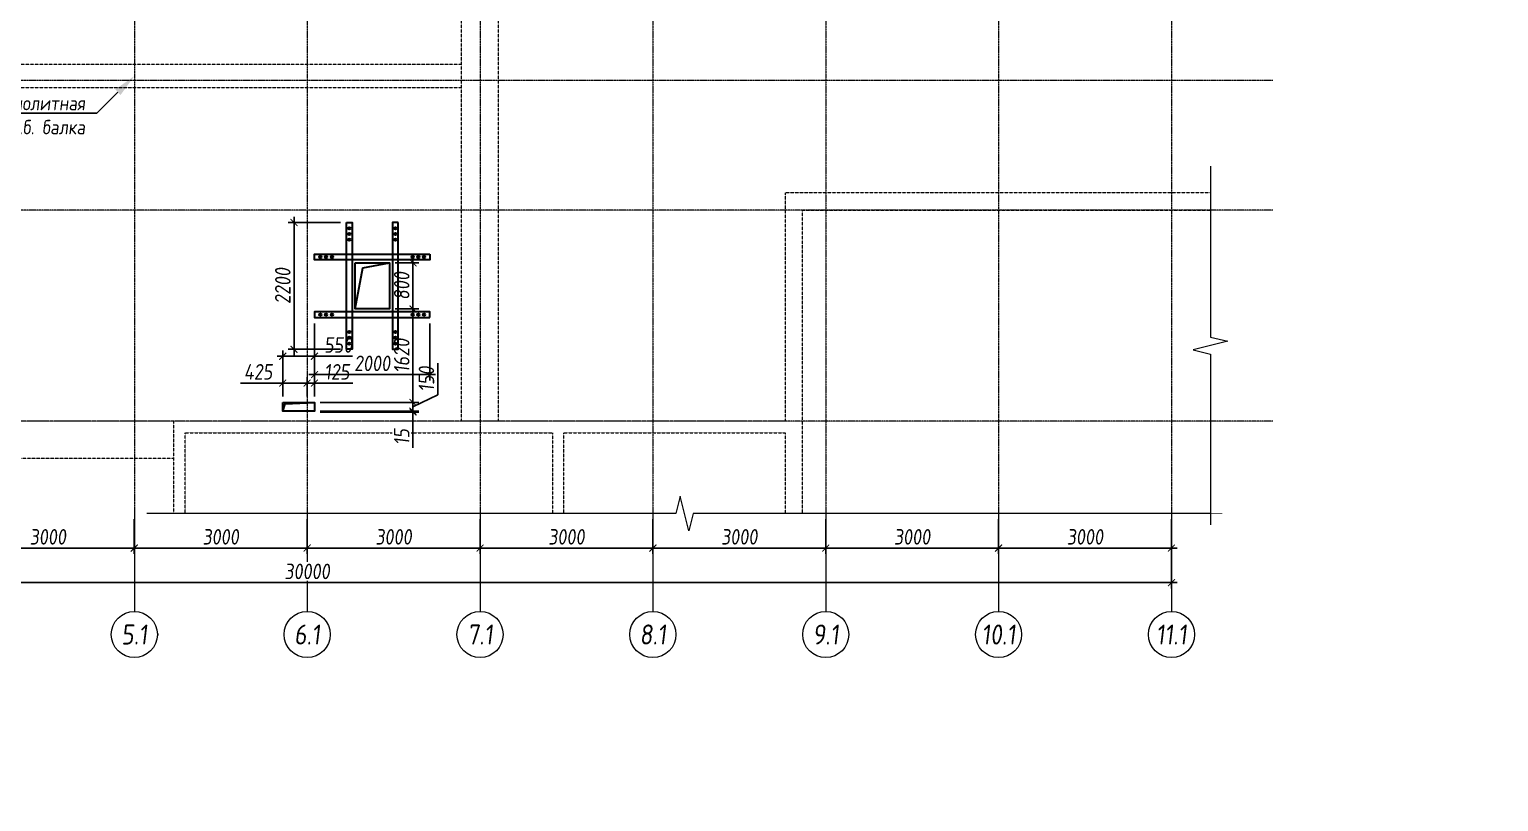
# Model space of a CAD drawing. Header units: millimetres. Extents: x -233751 to 529254, y -907864 to 285890.
# Drawn here: x 471304 to 496804, y -123915 to -110514 of the extents above; entities that cross this region are included whole.
import ezdxf
from ezdxf import colors
from ezdxf.entities.mleader import LeaderData, LeaderLine
from ezdxf.enums import TextEntityAlignment as Align
from ezdxf.math import Vec2, Vec3

# ---------------------------------------------------------------- set-up
doc = ezdxf.new("R2010")
doc.units = ezdxf.units.MM
doc.linetypes.add('ADSK_Штриховая_ш2 п1', pattern=[3, 2, -1])
doc.linetypes.add('осевая', pattern=[2, 1.25, -0.25, 0.25, -0.25])
doc.layers.get('0').update_dxf_attribs({"lineweight": 30})
doc.layers.get('Defpoints').update_dxf_attribs({"lineweight": 0})
for name, color, linetype, lineweight in [('КР_БалкиЖБ', 7, 'ADSK_Штриховая_ш2 п1', 5), ('КР_Металл', 3, 'Continuous', 30), ('КР_Новые отверстия', 5, 'Continuous', 30), ('КР_Оси', 7, 'Continuous', 5), ('КР_Размеры отверстия', 7, 'Continuous', 5), ('КР_Размеры усиление', 1, 'Continuous', 5), ('КР_Тонкая', 250, 'Continuous', 0)]:
    doc.layers.add(name, color=color, linetype=linetype, lineweight=lineweight)
doc.styles.add('ISOCPEUR', font='isocpeur.ttf', dxfattribs={"width": 0.85, "oblique": 7})
doc.dimstyles.new('R_100', dxfattribs={"dimtxt": 270, "dimasz": 120, "dimexe": 100, "dimexo": 100, "dimgap": 60, "dimtad": 1, "dimdec": 0, "dimrnd": 5, "dimzin": 0, "dimdsep": 46, "dimtxsty": 'ISOCPEUR', "dimblk": 'ARCHTICK', "dimcen": 0, "dimdle": 100, "dimclrd": 256, "dimclre": 256, "dimclrt": 256, "dimadec": 0, "dimazin": 0, "dimtfac": 2, "dimtdec": 0, "dimtmove": 0, "dimatfit": 3, "dimfxl": 1, "dimtvp": 3, "dimtfill": 1, "dimtolj": 1, "dimtzin": 0, "dimarcsym": 0})

# ---------------------------------------------------------------- blocks, each defined once
blk = doc.blocks.new('*U1943')
at = {"color": 0, "linetype": 'ByBlock', "lineweight": -2, "ltscale": 10}
blk.add_line((0, 0), (-35117, 0), dxfattribs=at)
blk = doc.blocks.new('*U1944')
at = {"color": 0, "linetype": 'ByBlock', "lineweight": -2, "ltscale": 10}
blk.add_line((0, 0), (-35117, 0), dxfattribs=at)
blk = doc.blocks.new('*U1945')
at = {"color": 0, "linetype": 'ByBlock', "lineweight": -2, "ltscale": 10}
blk.add_line((0, 0), (-35117, 0), dxfattribs=at)
blk = doc.blocks.new('*U1988')
at = {"color": 0, "linetype": 'ByBlock', "lineweight": -2, "ltscale": 10}
blk.add_line((0, 0), (0, -53278), dxfattribs=at)
at = {"color": 0, "linetype": 'Continuous', "lineweight": -2}
for p, q in [((0, -53278), (0, -54478)), ((0, -54478), (0, -54978))]:
    blk.add_line(p, q, dxfattribs=at)
blk.add_circle((0, -55378), 400, dxfattribs=at)
at = {"color": 0, "linetype": 'Continuous', "lineweight": -2, "style": 'ISOCPEUR', "oblique": 7, "width": 0.856383}
blk.add_text('5.1', height=347.4, dxfattribs=at).set_placement((0, -55378), align=Align.MIDDLE_CENTER)
blk = doc.blocks.new('*U1989')
at = {"color": 0, "linetype": 'ByBlock', "lineweight": -2, "ltscale": 10}
blk.add_line((0, 0), (0, -53278), dxfattribs=at)
at = {"color": 0, "linetype": 'Continuous', "lineweight": -2}
for p, q in [((0, -53278), (0, -54478)), ((0, -54478), (0, -54978))]:
    blk.add_line(p, q, dxfattribs=at)
blk.add_circle((0, -55378), 400, dxfattribs=at)
at = {"color": 0, "linetype": 'Continuous', "lineweight": -2, "style": 'ISOCPEUR', "oblique": 7, "width": 0.856383}
blk.add_text('6.1', height=347.4, dxfattribs=at).set_placement((0, -55378), align=Align.MIDDLE_CENTER)
blk = doc.blocks.new('*U1990')
at = {"color": 0, "linetype": 'ByBlock', "lineweight": -2, "ltscale": 10}
blk.add_line((0, 0), (0, -53278), dxfattribs=at)
at = {"color": 0, "linetype": 'Continuous', "lineweight": -2}
for p, q in [((0, -53278), (0, -54478)), ((0, -54478), (0, -54978))]:
    blk.add_line(p, q, dxfattribs=at)
blk.add_circle((0, -55378), 400, dxfattribs=at)
at = {"color": 0, "linetype": 'Continuous', "lineweight": -2, "style": 'ISOCPEUR', "oblique": 7, "width": 0.856383}
blk.add_text('7.1', height=347.4, dxfattribs=at).set_placement((0, -55378), align=Align.MIDDLE_CENTER)
blk = doc.blocks.new('*U1991')
at = {"color": 0, "linetype": 'ByBlock', "lineweight": -2, "ltscale": 10}
blk.add_line((0, 0), (0, -53278), dxfattribs=at)
at = {"color": 0, "linetype": 'Continuous', "lineweight": -2}
for p, q in [((0, -53278), (0, -54478)), ((0, -54478), (0, -54978))]:
    blk.add_line(p, q, dxfattribs=at)
blk.add_circle((0, -55378), 400, dxfattribs=at)
at = {"color": 0, "linetype": 'Continuous', "lineweight": -2, "style": 'ISOCPEUR', "oblique": 7, "width": 0.856383}
blk.add_text('8.1', height=347.4, dxfattribs=at).set_placement((0, -55378), align=Align.MIDDLE_CENTER)
blk = doc.blocks.new('*U1992')
at = {"color": 0, "linetype": 'ByBlock', "lineweight": -2, "ltscale": 10}
blk.add_line((0, 0), (0, -53278), dxfattribs=at)
at = {"color": 0, "linetype": 'Continuous', "lineweight": -2}
for p, q in [((0, -53278), (0, -54478)), ((0, -54478), (0, -54978))]:
    blk.add_line(p, q, dxfattribs=at)
blk.add_circle((0, -55378), 400, dxfattribs=at)
at = {"color": 0, "linetype": 'Continuous', "lineweight": -2, "style": 'ISOCPEUR', "oblique": 7, "width": 0.856383}
blk.add_text('9.1', height=347.4, dxfattribs=at).set_placement((0, -55378), align=Align.MIDDLE_CENTER)
blk = doc.blocks.new('*U1993')
at = {"color": 0, "linetype": 'ByBlock', "lineweight": -2, "ltscale": 10}
blk.add_line((0, 0), (0, -53278), dxfattribs=at)
at = {"color": 0, "linetype": 'Continuous', "lineweight": -2}
for p, q in [((0, -53278), (0, -54478)), ((0, -54478), (0, -54978))]:
    blk.add_line(p, q, dxfattribs=at)
blk.add_circle((0, -55378), 400, dxfattribs=at)
at = {"color": 0, "linetype": 'Continuous', "lineweight": -2, "style": 'ISOCPEUR', "oblique": 7, "width": 0.856383}
blk.add_text('10.1', height=347.4, dxfattribs=at).set_placement((0, -55378), align=Align.MIDDLE_CENTER)
blk = doc.blocks.new('*U1994')
at = {"color": 0, "linetype": 'ByBlock', "lineweight": -2, "ltscale": 10}
blk.add_line((0, 0), (0, -53278), dxfattribs=at)
at = {"color": 0, "linetype": 'Continuous', "lineweight": -2}
for p, q in [((0, -53278), (0, -54478)), ((0, -54478), (0, -54978))]:
    blk.add_line(p, q, dxfattribs=at)
blk.add_circle((0, -55378), 400, dxfattribs=at)
at = {"color": 0, "linetype": 'Continuous', "lineweight": -2, "style": 'ISOCPEUR', "oblique": 7, "width": 0.856383}
blk.add_text('11.1', height=347.4, dxfattribs=at).set_placement((0, -55378), align=Align.MIDDLE_CENTER)
blk = doc.blocks.new('*U2003')
at = {"color": 0, "linetype": 'Continuous', "lineweight": -2}
blk.add_wipeout([(0, 0), (-449, 0), (-898, 0), (-1347, 0), (-1796, 0), (-2245, 0), (-2694, 0), (-3143, 0), (-3592, 0), (-4041, 0), (-4490, 0), (-4939, 0), (-5388, 0), (-5837, 0), (-6286, 0), (-6735, 0), (-7184, 0), (-7633, 0), (-8082, 0), (-8531, 0), (-8980, 0), (-8983, -15), (-8987, -30), (-8991, -45), (-8995, -60), (-8998, -75), (-9002, -90), (-9006, -105), (-9010, -120), (-9013, -135), (-9017, -150), (-9021, -165), (-9025, -180), (-9028, -195), (-9032, -210), (-9036, -225), (-9040, -240), (-9043, -255), (-9047, -270), (-9051, -285), (-9055, -300), (-9062, -270), (-9070, -240), (-9077, -210), (-9085, -180), (-9092, -150), (-9100, -120), (-9107, -90), (-9115, -60), (-9122, -30), (-9130, 0), (-9137, 30), (-9145, 60), (-9152, 90), (-9160, 120), (-9167, 150), (-9175, 180), (-9182, 210), (-9190, 240), (-9197, 270), (-9205, 300), (-9208, 285), (-9212, 270), (-9216, 255), (-9220, 240), (-9223, 225), (-9227, 210), (-9231, 195), (-9235, 180), (-9238, 165), (-9242, 150), (-9246, 135), (-9250, 120), (-9253, 105), (-9257, 90), (-9261, 75), (-9265, 60), (-9268, 45), (-9272, 30), (-9276, 15), (-9280, 0), (-9729, 0), (-10178, 0), (-10627, 0), (-11076, 0), (-11525, 0), (-11974, 0), (-12423, 0), (-12872, 0), (-13320, 0), (-13769, 0), (-14218, 0), (-14667, 0), (-15116, 0), (-15565, 0), (-16014, 0), (-16463, 0), (-16912, 0), (-17361, 0), (-17810, 0), (-18259, 0), (-18259, -5000), (0, -5000)], dxfattribs=at)
blk.add_lwpolyline([(200, 0), (0, 0), (-8980, 0), (-9055, -300), (-9205, 300), (-9280, 0), (-18259, 0), (-18459, 0)], dxfattribs=at)
blk = doc.blocks.new('*U2004')
at = {"color": 0, "linetype": 'Continuous', "lineweight": -2}
blk.add_wipeout([(0, 0), (0, -138), (0, -276), (0, -414), (0, -553), (0, -691), (0, -829), (0, -967), (0, -1105), (0, -1243), (0, -1381), (0, -1519), (0, -1658), (0, -1796), (0, -1934), (0, -2072), (0, -2210), (0, -2348), (0, -2486), (0, -2625), (0, -2763), (15, -2766), (30, -2770), (45, -2774), (60, -2778), (75, -2781), (90, -2785), (105, -2789), (120, -2793), (135, -2796), (150, -2800), (165, -2804), (180, -2808), (195, -2811), (210, -2815), (225, -2819), (240, -2823), (255, -2826), (270, -2830), (285, -2834), (300, -2838), (270, -2845), (240, -2853), (210, -2860), (180, -2868), (150, -2875), (120, -2883), (90, -2890), (60, -2898), (30, -2905), (0, -2913), (-30, -2920), (-60, -2928), (-90, -2935), (-120, -2943), (-150, -2950), (-180, -2958), (-210, -2965), (-240, -2973), (-270, -2980), (-300, -2988), (-285, -2991), (-270, -2995), (-255, -2999), (-240, -3003), (-225, -3006), (-210, -3010), (-195, -3014), (-180, -3018), (-165, -3021), (-150, -3025), (-135, -3029), (-120, -3033), (-105, -3036), (-90, -3040), (-75, -3044), (-60, -3048), (-45, -3051), (-30, -3055), (-15, -3059), (0, -3063), (0, -3201), (0, -3339), (0, -3477), (0, -3615), (0, -3753), (0, -3891), (0, -4030), (0, -4168), (0, -4306), (0, -4444), (0, -4582), (0, -4720), (0, -4858), (0, -4996), (0, -5135), (0, -5273), (0, -5411), (0, -5549), (0, -5687), (0, -5825), (5000, -5825), (5000, 0)], dxfattribs=at)
blk.add_lwpolyline([(0, 200), (0, 0), (0, -2763), (300, -2838), (-300, -2988), (0, -3063), (0, -5825), (0, -6025)], dxfattribs=at)
blk = doc.blocks.new('_ArchTick')
at = {"color": 0, "linetype": 'ByBlock', "const_width": 0.15}
blk.add_lwpolyline([(-0.5, -0.5), (0.5, 0.5)], dxfattribs=at)
blk = doc.blocks.new('*D443')
at = {"layer": 'Defpoints', "color": 0, "transparency": 16777216}
for p in [(475702, -116652), (475702, -116987), (476125, -116987)]:
    blk.add_point(p, dxfattribs=at)
at = {"layer": 'КР_Размеры отверстия', "lineweight": -2, "transparency": 16777216}
for p, q in [((475702, -116652), (474969, -116652)), ((475702, -116887), (475702, -116552)), ((476225, -116652), (475702, -116652)), ((476125, -116887), (476125, -116552))]:
    blk.add_line(p, q, dxfattribs=at)
at = {"layer": 'КР_Размеры отверстия', "lineweight": -2, "transparency": 16777216, "xscale": 120, "yscale": 120, "zscale": 120, "rotation": 180}
blk.add_blockref('_ArchTick', (475702, -116652), dxfattribs=at)
at = {"layer": 'КР_Размеры отверстия', "lineweight": -2, "transparency": 16777216, "xscale": 120, "yscale": 120, "zscale": 120}
blk.add_blockref('_ArchTick', (476125, -116652), dxfattribs=at)
at = {"layer": 'КР_Размеры отверстия', "lineweight": 5, "transparency": 16777216, "insert": (475276, -116457), "char_height": 270, "attachment_point": 5, "style": 'ISOCPEUR', "bg_fill": 3, "box_fill_scale": 1.1, "bg_fill_color": 256, "bg_fill_true_color": 13158600, "bg_fill_transparency": 0}
blk.add_mtext('\\A1;425', dxfattribs=at)
blk = doc.blocks.new('*D444')
at = {"layer": 'Defpoints', "color": 0, "transparency": 16777216}
for p in [(476251, -116652), (476125, -116987), (476251, -116987)]:
    blk.add_point(p, dxfattribs=at)
at = {"layer": 'КР_Размеры отверстия', "lineweight": -2, "transparency": 16777216}
for p, q in [((476025, -116652), (476251, -116652)), ((476125, -116887), (476125, -116552)), ((476251, -116887), (476251, -116552)), ((476251, -116652), (476915, -116652))]:
    blk.add_line(p, q, dxfattribs=at)
at = {"layer": 'КР_Размеры отверстия', "lineweight": -2, "transparency": 16777216, "xscale": 120, "yscale": 120, "zscale": 120, "rotation": 180}
blk.add_blockref('_ArchTick', (476125, -116652), dxfattribs=at)
at = {"layer": 'КР_Размеры отверстия', "lineweight": -2, "transparency": 16777216, "xscale": 120, "yscale": 120, "zscale": 120}
blk.add_blockref('_ArchTick', (476251, -116652), dxfattribs=at)
at = {"layer": 'КР_Размеры отверстия', "lineweight": 5, "transparency": 16777216, "insert": (476643, -116457), "char_height": 270, "attachment_point": 5, "style": 'ISOCPEUR', "bg_fill": 3, "box_fill_scale": 1.1, "bg_fill_color": 256, "bg_fill_true_color": 13158600, "bg_fill_transparency": 0}
blk.add_mtext('\\A1;125', dxfattribs=at)
blk = doc.blocks.new('*D445')
at = {"layer": 'Defpoints', "color": 0, "transparency": 16777216}
for p in [(476251, -116186), (475702, -116987), (476251, -116987)]:
    blk.add_point(p, dxfattribs=at)
at = {"layer": 'КР_Размеры отверстия', "lineweight": -2, "transparency": 16777216}
for p, q in [((475602, -116186), (476251, -116186)), ((475702, -116887), (475702, -116086)), ((476251, -116887), (476251, -116086)), ((476251, -116186), (476961, -116186))]:
    blk.add_line(p, q, dxfattribs=at)
at = {"layer": 'КР_Размеры отверстия', "lineweight": -2, "transparency": 16777216, "xscale": 120, "yscale": 120, "zscale": 120, "rotation": 180}
blk.add_blockref('_ArchTick', (475702, -116186), dxfattribs=at)
at = {"layer": 'КР_Размеры отверстия', "lineweight": -2, "transparency": 16777216, "xscale": 120, "yscale": 120, "zscale": 120}
blk.add_blockref('_ArchTick', (476251, -116186), dxfattribs=at)
at = {"layer": 'КР_Размеры отверстия', "lineweight": 5, "transparency": 16777216, "insert": (476666, -115991), "char_height": 270, "attachment_point": 5, "style": 'ISOCPEUR', "bg_fill": 3, "box_fill_scale": 1.1, "bg_fill_color": 256, "bg_fill_true_color": 13158600, "bg_fill_transparency": 0}
blk.add_mtext('\\A1;550', dxfattribs=at)
blk = doc.blocks.new('*D446')
at = {"layer": 'Defpoints', "color": 0, "transparency": 16777216}
for p in [(476251, -116987), (476251, -117138), (477961, -117138)]:
    blk.add_point(p, dxfattribs=at)
at = {"layer": 'КР_Размеры отверстия', "lineweight": -2, "transparency": 16777216}
for p, q in [((478390, -116853), (478390, -116309)), ((476351, -116987), (478061, -116987)), ((477961, -117063), (478390, -116853)), ((477961, -116887), (477961, -117238)), ((476351, -117138), (478061, -117138))]:
    blk.add_line(p, q, dxfattribs=at)
at = {"layer": 'КР_Размеры отверстия', "lineweight": -2, "transparency": 16777216, "xscale": 120, "yscale": 120, "zscale": 120, "rotation": 270}
blk.add_blockref('_ArchTick', (477961, -117138), dxfattribs=at)
at = {"layer": 'КР_Размеры отверстия', "lineweight": 5, "transparency": 16777216, "insert": (478195, -116581), "char_height": 270, "attachment_point": 5, "rotation": 90, "style": 'ISOCPEUR', "bg_fill": 3, "box_fill_scale": 1.1, "bg_fill_color": 256, "bg_fill_true_color": 13158600, "bg_fill_transparency": 0}
blk.add_mtext('\\A1;150', dxfattribs=at)
at = {"layer": 'КР_Размеры отверстия', "lineweight": -2, "transparency": 16777216, "xscale": 120, "yscale": 120, "zscale": 120, "rotation": 90}
blk.add_blockref('_ArchTick', (477961, -116987), dxfattribs=at)
blk = doc.blocks.new('*D447')
at = {"layer": 'Defpoints', "color": 0, "transparency": 16777216}
for p in [(476251, -117138), (476251, -117154), (477961, -117154)]:
    blk.add_point(p, dxfattribs=at)
at = {"layer": 'КР_Размеры отверстия', "lineweight": -2, "transparency": 16777216}
for p, q in [((477961, -117138), (477961, -117018)), ((476351, -117138), (478061, -117138)), ((476351, -117154), (478061, -117154)), ((477961, -117138), (477961, -117154)), ((477961, -117154), (477961, -117777))]:
    blk.add_line(p, q, dxfattribs=at)
at = {"layer": 'КР_Размеры отверстия', "lineweight": -2, "transparency": 16777216, "xscale": 120, "yscale": 120, "zscale": 120}
for p, rotation in [((477961, -117138), 270), ((477961, -117154), 90)]:
    blk.add_blockref('_ArchTick', p, dxfattribs=dict(at, rotation=rotation))
at = {"layer": 'КР_Размеры отверстия', "lineweight": 5, "transparency": 16777216, "insert": (477766, -117586), "char_height": 270, "attachment_point": 5, "rotation": 90, "style": 'ISOCPEUR', "bg_fill": 3, "box_fill_scale": 1.1, "bg_fill_color": 256, "bg_fill_true_color": 13158600, "bg_fill_transparency": 0}
blk.add_mtext('\\A1;15', dxfattribs=at)
blk = doc.blocks.new('*D448')
at = {"layer": 'Defpoints', "color": 0, "transparency": 16777216}
for p in [(477555, -115366), (477961, -115366), (476251, -116987)]:
    blk.add_point(p, dxfattribs=at)
at = {"layer": 'КР_Размеры отверстия', "lineweight": -2, "transparency": 16777216}
for p, q in [((477655, -115366), (478061, -115366)), ((477961, -117087), (477961, -115266)), ((476351, -116987), (478061, -116987))]:
    blk.add_line(p, q, dxfattribs=at)
at = {"layer": 'КР_Размеры отверстия', "lineweight": -2, "transparency": 16777216, "xscale": 120, "yscale": 120, "zscale": 120}
for p, rotation in [((477961, -115366), 90), ((477961, -116987), 270)]:
    blk.add_blockref('_ArchTick', p, dxfattribs=dict(at, rotation=rotation))
at = {"layer": 'КР_Размеры отверстия', "lineweight": 5, "transparency": 16777216, "insert": (477766, -116177), "char_height": 270, "attachment_point": 5, "rotation": 90, "style": 'ISOCPEUR', "bg_fill": 3, "box_fill_scale": 1.1, "bg_fill_color": 256, "bg_fill_true_color": 13158600, "bg_fill_transparency": 0}
blk.add_mtext('\\A1;1620', dxfattribs=at)
blk = doc.blocks.new('*D449')
at = {"layer": 'Defpoints', "color": 0, "transparency": 16777216}
for p in [(477555, -114566), (477555, -115366), (477961, -115366)]:
    blk.add_point(p, dxfattribs=at)
at = {"layer": 'КР_Размеры отверстия', "lineweight": -2, "transparency": 16777216}
for p, q in [((477961, -114466), (477961, -115466)), ((477655, -114566), (478061, -114566)), ((477655, -115366), (478061, -115366))]:
    blk.add_line(p, q, dxfattribs=at)
at = {"layer": 'КР_Размеры отверстия', "lineweight": -2, "transparency": 16777216, "xscale": 120, "yscale": 120, "zscale": 120}
for p, rotation in [((477961, -114566), 90), ((477961, -115366), 270)]:
    blk.add_blockref('_ArchTick', p, dxfattribs=dict(at, rotation=rotation))
at = {"layer": 'КР_Размеры отверстия', "lineweight": 5, "transparency": 16777216, "insert": (477766, -114966), "char_height": 270, "attachment_point": 5, "rotation": 90, "style": 'ISOCPEUR', "bg_fill": 3, "box_fill_scale": 1.1, "bg_fill_color": 256, "bg_fill_true_color": 13158600, "bg_fill_transparency": 0}
blk.add_mtext('\\A1;800', dxfattribs=at)
blk = doc.blocks.new('*D479')
at = {"layer": 'Defpoints', "color": 0, "transparency": 16777216}
for p in [(470125, -118915), (473125, -118915), (473125, -119515)]:
    blk.add_point(p, dxfattribs=at)
at = {"layer": 'КР_Оси', "lineweight": -2, "transparency": 16777216}
for p, q in [((470125, -119015), (470125, -119615)), ((473125, -119015), (473125, -119615)), ((470025, -119515), (473225, -119515))]:
    blk.add_line(p, q, dxfattribs=at)
at = {"layer": 'КР_Оси', "lineweight": -2, "transparency": 16777216, "xscale": 120, "yscale": 120, "zscale": 120, "rotation": 180}
blk.add_blockref('_ArchTick', (470125, -119515), dxfattribs=at)
at = {"layer": 'КР_Оси', "lineweight": -2, "transparency": 16777216, "xscale": 120, "yscale": 120, "zscale": 120}
blk.add_blockref('_ArchTick', (473125, -119515), dxfattribs=at)
at = {"layer": 'КР_Оси', "transparency": 16777216, "insert": (471625, -119320), "char_height": 270, "attachment_point": 5, "style": 'ISOCPEUR', "bg_fill": 3, "box_fill_scale": 1.1, "bg_fill_color": 256, "bg_fill_true_color": 13158600, "bg_fill_transparency": 0}
blk.add_mtext('\\A1;3000', dxfattribs=at)
blk = doc.blocks.new('*D480')
at = {"layer": 'Defpoints', "color": 0, "transparency": 16777216}
for p in [(473125, -118915), (476125, -118915), (476125, -119515)]:
    blk.add_point(p, dxfattribs=at)
at = {"layer": 'КР_Оси', "lineweight": -2, "transparency": 16777216}
for p, q in [((473125, -119015), (473125, -119615)), ((476125, -119015), (476125, -119615)), ((473025, -119515), (476225, -119515))]:
    blk.add_line(p, q, dxfattribs=at)
at = {"layer": 'КР_Оси', "lineweight": -2, "transparency": 16777216, "xscale": 120, "yscale": 120, "zscale": 120, "rotation": 180}
blk.add_blockref('_ArchTick', (473125, -119515), dxfattribs=at)
at = {"layer": 'КР_Оси', "lineweight": -2, "transparency": 16777216, "xscale": 120, "yscale": 120, "zscale": 120}
blk.add_blockref('_ArchTick', (476125, -119515), dxfattribs=at)
at = {"layer": 'КР_Оси', "transparency": 16777216, "insert": (474625, -119320), "char_height": 270, "attachment_point": 5, "style": 'ISOCPEUR', "bg_fill": 3, "box_fill_scale": 1.1, "bg_fill_color": 256, "bg_fill_true_color": 13158600, "bg_fill_transparency": 0}
blk.add_mtext('\\A1;3000', dxfattribs=at)
blk = doc.blocks.new('*D481')
at = {"layer": 'Defpoints', "color": 0, "transparency": 16777216}
for p in [(476125, -118915), (479125, -118915), (479125, -119515)]:
    blk.add_point(p, dxfattribs=at)
at = {"layer": 'КР_Оси', "lineweight": -2, "transparency": 16777216}
for p, q in [((476125, -119015), (476125, -119615)), ((479125, -119015), (479125, -119615)), ((476025, -119515), (479225, -119515))]:
    blk.add_line(p, q, dxfattribs=at)
at = {"layer": 'КР_Оси', "lineweight": -2, "transparency": 16777216, "xscale": 120, "yscale": 120, "zscale": 120, "rotation": 180}
blk.add_blockref('_ArchTick', (476125, -119515), dxfattribs=at)
at = {"layer": 'КР_Оси', "lineweight": -2, "transparency": 16777216, "xscale": 120, "yscale": 120, "zscale": 120}
blk.add_blockref('_ArchTick', (479125, -119515), dxfattribs=at)
at = {"layer": 'КР_Оси', "transparency": 16777216, "insert": (477625, -119320), "char_height": 270, "attachment_point": 5, "style": 'ISOCPEUR', "bg_fill": 3, "box_fill_scale": 1.1, "bg_fill_color": 256, "bg_fill_true_color": 13158600, "bg_fill_transparency": 0}
blk.add_mtext('\\A1;3000', dxfattribs=at)
blk = doc.blocks.new('*D482')
at = {"layer": 'Defpoints', "color": 0, "transparency": 16777216}
for p in [(479125, -118915), (482125, -118915), (482125, -119515)]:
    blk.add_point(p, dxfattribs=at)
at = {"layer": 'КР_Оси', "lineweight": -2, "transparency": 16777216}
for p, q in [((479125, -119015), (479125, -119615)), ((482125, -119015), (482125, -119615)), ((479025, -119515), (482225, -119515))]:
    blk.add_line(p, q, dxfattribs=at)
at = {"layer": 'КР_Оси', "lineweight": -2, "transparency": 16777216, "xscale": 120, "yscale": 120, "zscale": 120, "rotation": 180}
blk.add_blockref('_ArchTick', (479125, -119515), dxfattribs=at)
at = {"layer": 'КР_Оси', "lineweight": -2, "transparency": 16777216, "xscale": 120, "yscale": 120, "zscale": 120}
blk.add_blockref('_ArchTick', (482125, -119515), dxfattribs=at)
at = {"layer": 'КР_Оси', "transparency": 16777216, "insert": (480625, -119320), "char_height": 270, "attachment_point": 5, "style": 'ISOCPEUR', "bg_fill": 3, "box_fill_scale": 1.1, "bg_fill_color": 256, "bg_fill_true_color": 13158600, "bg_fill_transparency": 0}
blk.add_mtext('\\A1;3000', dxfattribs=at)
blk = doc.blocks.new('*D483')
at = {"layer": 'Defpoints', "color": 0, "transparency": 16777216}
for p in [(482125, -118915), (485125, -118915), (485125, -119515)]:
    blk.add_point(p, dxfattribs=at)
at = {"layer": 'КР_Оси', "lineweight": -2, "transparency": 16777216}
for p, q in [((482125, -119015), (482125, -119615)), ((485125, -119015), (485125, -119615)), ((482025, -119515), (485225, -119515))]:
    blk.add_line(p, q, dxfattribs=at)
at = {"layer": 'КР_Оси', "lineweight": -2, "transparency": 16777216, "xscale": 120, "yscale": 120, "zscale": 120, "rotation": 180}
blk.add_blockref('_ArchTick', (482125, -119515), dxfattribs=at)
at = {"layer": 'КР_Оси', "lineweight": -2, "transparency": 16777216, "xscale": 120, "yscale": 120, "zscale": 120}
blk.add_blockref('_ArchTick', (485125, -119515), dxfattribs=at)
at = {"layer": 'КР_Оси', "transparency": 16777216, "insert": (483625, -119320), "char_height": 270, "attachment_point": 5, "style": 'ISOCPEUR', "bg_fill": 3, "box_fill_scale": 1.1, "bg_fill_color": 256, "bg_fill_true_color": 13158600, "bg_fill_transparency": 0}
blk.add_mtext('\\A1;3000', dxfattribs=at)
blk = doc.blocks.new('*D484')
at = {"layer": 'Defpoints', "color": 0, "transparency": 16777216}
for p in [(485125, -118915), (488125, -118915), (488125, -119515)]:
    blk.add_point(p, dxfattribs=at)
at = {"layer": 'КР_Оси', "lineweight": -2, "transparency": 16777216}
for p, q in [((485125, -119015), (485125, -119615)), ((488125, -119015), (488125, -119615)), ((485025, -119515), (488225, -119515))]:
    blk.add_line(p, q, dxfattribs=at)
at = {"layer": 'КР_Оси', "lineweight": -2, "transparency": 16777216, "xscale": 120, "yscale": 120, "zscale": 120, "rotation": 180}
blk.add_blockref('_ArchTick', (485125, -119515), dxfattribs=at)
at = {"layer": 'КР_Оси', "lineweight": -2, "transparency": 16777216, "xscale": 120, "yscale": 120, "zscale": 120}
blk.add_blockref('_ArchTick', (488125, -119515), dxfattribs=at)
at = {"layer": 'КР_Оси', "transparency": 16777216, "insert": (486625, -119320), "char_height": 270, "attachment_point": 5, "style": 'ISOCPEUR', "bg_fill": 3, "box_fill_scale": 1.1, "bg_fill_color": 256, "bg_fill_true_color": 13158600, "bg_fill_transparency": 0}
blk.add_mtext('\\A1;3000', dxfattribs=at)
blk = doc.blocks.new('*D485')
at = {"layer": 'Defpoints', "color": 0, "transparency": 16777216}
for p in [(488125, -118915), (491125, -118915), (491125, -119515)]:
    blk.add_point(p, dxfattribs=at)
at = {"layer": 'КР_Оси', "lineweight": -2, "transparency": 16777216}
for p, q in [((488125, -119015), (488125, -119615)), ((491125, -119015), (491125, -119615)), ((488025, -119515), (491225, -119515))]:
    blk.add_line(p, q, dxfattribs=at)
at = {"layer": 'КР_Оси', "lineweight": -2, "transparency": 16777216, "xscale": 120, "yscale": 120, "zscale": 120, "rotation": 180}
blk.add_blockref('_ArchTick', (488125, -119515), dxfattribs=at)
at = {"layer": 'КР_Оси', "lineweight": -2, "transparency": 16777216, "xscale": 120, "yscale": 120, "zscale": 120}
blk.add_blockref('_ArchTick', (491125, -119515), dxfattribs=at)
at = {"layer": 'КР_Оси', "transparency": 16777216, "insert": (489625, -119320), "char_height": 270, "attachment_point": 5, "style": 'ISOCPEUR', "bg_fill": 3, "box_fill_scale": 1.1, "bg_fill_color": 256, "bg_fill_true_color": 13158600, "bg_fill_transparency": 0}
blk.add_mtext('\\A1;3000', dxfattribs=at)
blk = doc.blocks.new('*D495')
at = {"layer": 'Defpoints', "color": 0, "transparency": 16777216}
for p in [(461125, -119515), (491125, -119515), (461125, -120115)]:
    blk.add_point(p, dxfattribs=at)
at = {"layer": 'КР_Оси', "lineweight": -2, "transparency": 16777216}
for p, q in [((461125, -119615), (461125, -120215)), ((491125, -119615), (491125, -120215)), ((491225, -120115), (461025, -120115))]:
    blk.add_line(p, q, dxfattribs=at)
at = {"layer": 'КР_Оси', "lineweight": -2, "transparency": 16777216, "xscale": 120, "yscale": 120, "zscale": 120, "rotation": 180}
blk.add_blockref('_ArchTick', (461125, -120115), dxfattribs=at)
at = {"layer": 'КР_Оси', "lineweight": -2, "transparency": 16777216, "xscale": 120, "yscale": 120, "zscale": 120}
blk.add_blockref('_ArchTick', (491125, -120115), dxfattribs=at)
at = {"layer": 'КР_Оси', "transparency": 16777216, "insert": (476125, -119920), "char_height": 270, "attachment_point": 5, "style": 'ISOCPEUR', "bg_fill": 3, "box_fill_scale": 1.1, "bg_fill_color": 256, "bg_fill_true_color": 13158600, "bg_fill_transparency": 0}
blk.add_mtext('\\A1;30000', dxfattribs=at)
blk = doc.blocks.new('*D538')
at = {"layer": 'Defpoints', "color": 0, "transparency": 16777216}
for p in [(475897, -113866), (476805, -113866), (476805, -116066)]:
    blk.add_point(p, dxfattribs=at)
at = {"layer": 'КР_Размеры усиление', "color": 3, "lineweight": -2, "transparency": 16777216}
for p, q in [((476705, -113866), (475797, -113866)), ((475897, -116166), (475897, -113766)), ((476705, -116066), (475797, -116066))]:
    blk.add_line(p, q, dxfattribs=at)
at = {"layer": 'КР_Размеры усиление', "color": 3, "lineweight": -2, "transparency": 16777216, "xscale": 120, "yscale": 120, "zscale": 120}
for p, rotation in [((475897, -113866), 90), ((475897, -116066), 270)]:
    blk.add_blockref('_ArchTick', p, dxfattribs=dict(at, rotation=rotation))
at = {"layer": 'КР_Размеры усиление', "color": 3, "transparency": 16777216, "insert": (475702, -114966), "char_height": 270, "attachment_point": 5, "rotation": 90, "style": 'ISOCPEUR', "bg_fill": 3, "box_fill_scale": 1.1, "bg_fill_color": 256, "bg_fill_true_color": 13158600, "bg_fill_transparency": 0}
blk.add_mtext('\\A1;2200', dxfattribs=at)
blk = doc.blocks.new('*D539')
at = {"layer": 'Defpoints', "color": 0, "transparency": 16777216}
for p in [(476254, -115516), (478255, -115516), (478255, -116505)]:
    blk.add_point(p, dxfattribs=at)
at = {"layer": 'КР_Размеры усиление', "color": 1, "lineweight": -2, "transparency": 16777216}
for p, q in [((476254, -115616), (476254, -116605)), ((478255, -115616), (478255, -116605)), ((476154, -116505), (478355, -116505))]:
    blk.add_line(p, q, dxfattribs=at)
at = {"layer": 'КР_Размеры усиление', "color": 1, "lineweight": -2, "transparency": 16777216, "xscale": 120, "yscale": 120, "zscale": 120, "rotation": 180}
blk.add_blockref('_ArchTick', (476254, -116505), dxfattribs=at)
at = {"layer": 'КР_Размеры усиление', "color": 1, "lineweight": -2, "transparency": 16777216, "xscale": 120, "yscale": 120, "zscale": 120}
blk.add_blockref('_ArchTick', (478255, -116505), dxfattribs=at)
at = {"layer": 'КР_Размеры усиление', "color": 1, "transparency": 16777216, "insert": (477255, -116310), "char_height": 270, "attachment_point": 5, "style": 'ISOCPEUR', "bg_fill": 3, "box_fill_scale": 1.1, "bg_fill_color": 256, "bg_fill_true_color": 13158600, "bg_fill_transparency": 0}
blk.add_mtext('\\A1;2000', dxfattribs=at)

msp = doc.modelspace()

# ---------------------------------------------------------------- linework, layer by layer
at = {"layer": 'КР_БалкиЖБ'}
msp.add_lwpolyline([(467445.3, -111524.3), (478805.3, -111524.3), (478805.3, -111124.3), (467445.3, -111124.3)], close=True, dxfattribs=at)
at = {"layer": 'КР_Металл'}
for centre in [(476855.3, -113965.8), (477655.3, -113965.8), (476855.3, -114065.8), (476855.3, -114165.8), (477655.3, -114065.8), (477655.3, -114165.8)]:
    msp.add_circle(centre, 20, dxfattribs=at)
at = {"layer": 'КР_Металл', "color": 1}
for centre in [(476353.8, -114465.8), (476453.8, -114465.8), (476553.8, -114465.8)]:
    msp.add_circle(centre, 20, dxfattribs=at)
at = {"layer": 'КР_Новые отверстия'}
for points in [[(476955.3, -114565.8), (477555.3, -114565.8), (477555.3, -115365.8), (476955.3, -115365.8)], [(475701.6, -116987.4), (476251.4, -116987.4), (476251.4, -117137.8), (475701.6, -117137.8)]]:
    msp.add_lwpolyline(points, close=True, dxfattribs=at)
for points in [[(476955.3, -115365.8), (477090.1, -114653.7), (477555.3, -114565.8)], [(475701.6, -117137.8), (475742.7, -117009.7), (476251.4, -116987.4)]]:
    msp.add_lwpolyline(points, dxfattribs=at)
at = {"layer": 'КР_Тонкая', "linetype": 'ADSK_Штриховая_ш2 п1'}
for points in [[(478805.3, -117314.3), (478805.3, -108064.3), (484615.5, -108064.3), (484615.5, -102513.3)], [(479445.3, -117314.3), (479445.3, -108704.3), (484835.3, -108704.3)], [(466924.2, -116299.3), (467445.3, -116299.3), (466924.2, -116299.3), (466805.3, -116299.3), (466805.3, -117954.3), (473805.5, -117954.3)]]:
    msp.add_lwpolyline(points, dxfattribs=at)

# ---------------------------------------------------------------- block references
at = {"layer": 'КР_Оси', "linetype": 'осевая'}
msp.add_blockref('*U1945', (492884.3, -111399.3), dxfattribs=at)
at = {"layer": 'КР_Тонкая'}
msp.add_blockref('*U2003', (491803.6, -118914.6), dxfattribs=at)

# ---------------------------------------------------------------- leaders
at = {"layer": 'КР_Тонкая', "lineweight": 5}
ml = msp.add_multileader_mtext('Standard', dxfattribs=at)
ml.set_content('Монолитная\\Pж.б. балка', color=256, style='ISOCPEUR')
ml.set_leader_properties()
ml.build(insert=Vec2(0, 0))
ml.multileader.update_dxf_attribs({"has_dogleg": 0, "text_left_attachment_type": 6, "text_right_attachment_type": 6, "arrow_head_size": 400, "scale": 100})
ctx = ml.context
ctx.base_point, ctx.scale, ctx.char_height, ctx.arrow_head_size, ctx.landing_gap_size, ctx.plane_origin = Vec3(470490.3, -111968.5), 100, 250, 400, 200, Vec3(473125.3, -111324.3)
ctx.left_attachment, ctx.right_attachment, ctx.text_align_type = 6, 6, 2
notes = []
notes.append((ctx, [(1, (1, 1, 0), (473272.2, -111968.5), (-1, 0), 800, [(0, [(473125.3, -111324.3)], 0, [])])]))
ctx.mtext.insert, ctx.mtext.alignment, ctx.mtext.flow_direction = Vec3(472272.2, -111668.5), 3, 5
for ctx, leaders in notes:
    for number, flags, end, landing, length, lines in leaders:
        leader = LeaderData()
        leader.index, (leader.has_last_leader_line, leader.has_dogleg_vector, leader.attachment_direction) = number, flags
        leader.last_leader_point, leader.dogleg_vector, leader.dogleg_length = Vec3(end), Vec3(landing), length
        for number, points, colour, breaks in lines:
            line = LeaderLine()
            line.index, line.vertices, line.color, line.breaks = number, Vec3.list(points), colors.encode_raw_color(colour), breaks
            leader.lines.append(line)
        ctx.leaders.append(leader)

# ---------------------------------------------------------------- next in the draw order: linework, layer by layer
at = {"layer": 'КР_Тонкая', "linetype": 'ADSK_Штриховая_ш2 п1'}
for points in [[(473805.5, -117314.3), (473805.5, -118914.6)], [(474005.5, -118914.6), (474005.5, -117514.3), (480380.5, -117514.3), (480380.5, -118914.6)], [(480580.5, -118914.6), (480580.5, -117514.3), (484420.5, -117514.3), (484420.5, -118914.6)]]:
    msp.add_lwpolyline(points, dxfattribs=at)

# ---------------------------------------------------------------- next in the draw order: block references
at = {"layer": 'КР_Оси', "linetype": 'осевая'}
for name, p in [('*U1988', (473125.4, -65636.9)), ('*U1989', (476125.4, -65636.9)), ('*U1990', (479125.4, -65636.9)), ('*U1991', (482125.4, -65636.9)), ('*U1992', (485125.4, -65636.9)), ('*U1993', (488125.4, -65636.9))]:
    msp.add_blockref(name, p, dxfattribs=at)
at = {"layer": 'КР_Тонкая'}
msp.add_blockref('*U2004', (491803.6, -113089.3), dxfattribs=at)

# ---------------------------------------------------------------- next in the draw order: linework, layer by layer
at = {"layer": 'КР_Тонкая', "linetype": 'ADSK_Штриховая_ш2 п1'}
for points in [[(491803.6, -113349.3), (484420.5, -113349.3), (484420.5, -117314.3), (467445.3, -117314.3), (467445.3, -116299.3)], [(484720.5, -118914.6), (484720.5, -113649.3), (491803.6, -113649.3)]]:
    msp.add_lwpolyline(points, dxfattribs=at)

# ---------------------------------------------------------------- next in the draw order: block references
at = {"layer": 'КР_Оси', "linetype": 'осевая'}
for name, p in [('*U1994', (491125.4, -65636.9)), ('*U1944', (492884.3, -113649.3)), ('*U1943', (492884.3, -117314.3))]:
    msp.add_blockref(name, p, dxfattribs=at)

# ---------------------------------------------------------------- next in the draw order: dimensions: what is measured, and where the dimension line sits
at = {"layer": 'КР_Оси'}
dim = msp.add_linear_dim(base=(473125.4, -119514.6), p1=(470125.4, -118914.6), p2=(473125.4, -118914.6), dimstyle='R_100', override={"dimpost": '\\X', "dimtmove": 1}, dxfattribs=at)
dim.commit()
dim.dimension.update_dxf_attribs({"geometry": '*D479', "text_midpoint": (471625.4, -119319.6)})

# ---------------------------------------------------------------- next in the draw order: dimensions: what is measured, and where the dimension line sits
dim = msp.add_linear_dim(base=(476125.4, -119514.6), p1=(473125.4, -118914.6), p2=(476125.4, -118914.6), dimstyle='R_100', override={"dimpost": '\\X', "dimtmove": 1}, dxfattribs=at)
dim.commit()
dim.dimension.update_dxf_attribs({"geometry": '*D480', "text_midpoint": (474625.4, -119319.6)})
at = {"layer": 'КР_Размеры отверстия', "lineweight": 5}
dim = msp.add_linear_dim(base=(475701.6, -116651.6), p1=(476125.4, -116987.4), p2=(475701.6, -116987.4), dimstyle='R_100', override={"dimpost": '\\X'}, dxfattribs=at)
dim.commit()
dim.dimension.update_dxf_attribs({"geometry": '*D443', "text_midpoint": (475275.5, -116456.6)})

# ---------------------------------------------------------------- next in the draw order: dimensions: what is measured, and where the dimension line sits
at = {"layer": 'КР_Оси'}
dim = msp.add_linear_dim(base=(479125.4, -119514.6), p1=(476125.4, -118914.6), p2=(479125.4, -118914.6), dimstyle='R_100', override={"dimpost": '\\X', "dimtmove": 1}, dxfattribs=at)
dim.commit()
dim.dimension.update_dxf_attribs({"geometry": '*D481', "text_midpoint": (477625.4, -119319.6)})
at = {"layer": 'КР_Размеры отверстия', "lineweight": 5}
dim = msp.add_linear_dim(base=(476251.4, -116651.6), p1=(476125.4, -116987.4), p2=(476251.4, -116987.4), dimstyle='R_100', override={"dimpost": '\\X'}, dxfattribs=at)
dim.commit()
dim.dimension.update_dxf_attribs({"geometry": '*D444', "text_midpoint": (476643, -116456.6)})

# ---------------------------------------------------------------- next in the draw order: dimensions: what is measured, and where the dimension line sits
at = {"layer": 'КР_Оси'}
dim = msp.add_linear_dim(base=(482125.4, -119514.6), p1=(479125.4, -118914.6), p2=(482125.4, -118914.6), dimstyle='R_100', override={"dimpost": '\\X', "dimtmove": 1}, dxfattribs=at)
dim.commit()
dim.dimension.update_dxf_attribs({"geometry": '*D482', "text_midpoint": (480625.4, -119319.6)})
at = {"layer": 'КР_Размеры отверстия', "lineweight": 5}
dim = msp.add_linear_dim(base=(476251.4, -116185.7), p1=(475701.6, -116987.4), p2=(476251.4, -116987.4), dimstyle='R_100', override={"dimpost": '\\X'}, dxfattribs=at)
dim.commit()
dim.dimension.update_dxf_attribs({"geometry": '*D445', "text_midpoint": (476666, -115990.7)})

# ---------------------------------------------------------------- next in the draw order: dimensions: what is measured, and where the dimension line sits
at = {"layer": 'КР_Оси'}
dim = msp.add_linear_dim(base=(485125.4, -119514.6), p1=(482125.4, -118914.6), p2=(485125.4, -118914.6), dimstyle='R_100', override={"dimpost": '\\X', "dimtmove": 1}, dxfattribs=at)
dim.commit()
dim.dimension.update_dxf_attribs({"geometry": '*D483', "text_midpoint": (483625.4, -119319.6)})
at = {"layer": 'КР_Размеры отверстия', "lineweight": 5}
dim = msp.add_linear_dim(base=(477960.5, -117137.8), p1=(476251.4, -116987.4), p2=(476251.4, -117137.8), angle=90, dimstyle='R_100', override={"dimpost": '\\X', "dimtmove": 1}, dxfattribs=at)
dim.commit()
dim.dimension.update_dxf_attribs({"geometry": '*D446', "text_midpoint": (478390.1, -116792.5), "dimtype": 160})

# ---------------------------------------------------------------- next in the draw order: dimensions: what is measured, and where the dimension line sits
at = {"layer": 'КР_Оси'}
dim = msp.add_linear_dim(base=(488125.4, -119514.6), p1=(485125.4, -118914.6), p2=(488125.4, -118914.6), dimstyle='R_100', override={"dimpost": '\\X', "dimtmove": 1}, dxfattribs=at)
dim.commit()
dim.dimension.update_dxf_attribs({"geometry": '*D484', "text_midpoint": (486625.4, -119319.6)})
at = {"layer": 'КР_Размеры отверстия', "lineweight": 5}
dim = msp.add_linear_dim(base=(477960.5258, -117154.3203), p1=(476251.3884, -117137.7937), p2=(476251.3884, -117154.3203), angle=90, dimstyle='R_100', override={"dimpost": '\\X'}, dxfattribs=at)
dim.commit()
dim.dimension.update_dxf_attribs({"geometry": '*D447', "text_midpoint": (477765.5258, -117585.6462)})

# ---------------------------------------------------------------- next in the draw order: dimensions: what is measured, and where the dimension line sits
at = {"layer": 'КР_Оси'}
dim = msp.add_linear_dim(base=(491125.4, -119514.6), p1=(488125.4, -118914.6), p2=(491125.4, -118914.6), dimstyle='R_100', override={"dimpost": '\\X', "dimtmove": 1}, dxfattribs=at)
dim.commit()
dim.dimension.update_dxf_attribs({"geometry": '*D485', "text_midpoint": (489625.4, -119319.6)})
at = {"layer": 'КР_Размеры отверстия', "lineweight": 5}
dim = msp.add_linear_dim(base=(477960.5, -115365.8), p1=(476251.4, -116987.4), p2=(477555.3, -115365.8), angle=90, dimstyle='R_100', override={"dimpost": '\\X'}, dxfattribs=at)
dim.commit()
dim.dimension.update_dxf_attribs({"geometry": '*D448', "text_midpoint": (477765.5, -116176.6)})

# ---------------------------------------------------------------- next in the draw order: linework, layer by layer
at = {"layer": 'КР_Металл'}
msp.add_lwpolyline([(476805.3, -113865.8), (476905.3, -113865.8), (476905.3, -116065.8), (476805.3, -116065.8)], close=True, dxfattribs=at)
at = {"layer": 'КР_Металл', "color": 1}
for centre in [(476353.8, -115465.8), (476453.8, -115465.8), (476553.8, -115465.8)]:
    msp.add_circle(centre, 20, dxfattribs=at)
at = {"layer": 'КР_Металл'}
for centre in [(476855.3, -115765.8), (477655.3, -115765.8), (476855.3, -115865.8), (476855.3, -115965.8), (477655.3, -115865.8), (477655.3, -115965.8)]:
    msp.add_circle(centre, 20, dxfattribs=at)

# ---------------------------------------------------------------- next in the draw order: dimensions: what is measured, and where the dimension line sits
at = {"layer": 'КР_Оси'}
dim = msp.add_linear_dim(base=(461125.4, -120114.6), p1=(491125.4, -119514.6), p2=(461125.4, -119514.6), dimstyle='R_100', override={"dimpost": '\\X'}, dxfattribs=at)
dim.commit()
dim.dimension.update_dxf_attribs({"geometry": '*D495', "text_midpoint": (476125.4, -119919.6)})
at = {"layer": 'КР_Размеры отверстия', "lineweight": 5}
dim = msp.add_linear_dim(base=(477960.5, -115365.8), p1=(477555.3, -114565.8), p2=(477555.3, -115365.8), angle=90, dimstyle='R_100', override={"dimpost": '\\X'}, dxfattribs=at)
dim.commit()
dim.dimension.update_dxf_attribs({"geometry": '*D449', "text_midpoint": (477765.5, -114965.8)})

# ---------------------------------------------------------------- next in the draw order: linework, layer by layer
at = {"layer": 'КР_Металл'}
msp.add_lwpolyline([(477705.3, -113865.8), (477605.3, -113865.8), (477605.3, -116065.8), (477705.3, -116065.8)], close=True, dxfattribs=at)
at = {"layer": 'КР_Металл', "color": 1}
for points in [[(478255.3, -114415.8), (478255.3, -114515.8), (476253.8, -114515.8), (476253.8, -114415.8)], [(478255.3, -115515.8), (478255.3, -115415.8), (476253.8, -115415.8), (476253.8, -115515.8)]]:
    msp.add_lwpolyline(points, close=True, dxfattribs=at)
for centre in [(477955.3, -114465.8), (478055.3, -114465.8), (478155.3, -114465.8), (477955.3, -115465.8), (478055.3, -115465.8), (478155.3, -115465.8)]:
    msp.add_circle(centre, 20, dxfattribs=at)

# ---------------------------------------------------------------- next in the draw order: dimensions: what is measured, and where the dimension line sits
at = {"layer": 'КР_Размеры усиление'}
dim = msp.add_linear_dim(base=(475897, -113865.8), p1=(476805.3, -116065.8), p2=(476805.3, -113865.8), angle=90, dimstyle='R_100', override={"dimpost": '\\X', "dimclrd": 3, "dimclre": 3, "dimclrt": 3, "dimtmove": 1}, dxfattribs=at)
dim.commit()
dim.dimension.update_dxf_attribs({"geometry": '*D538', "text_midpoint": (475702, -114965.8)})

# ---------------------------------------------------------------- next in the draw order: dimensions: what is measured, and where the dimension line sits
dim = msp.add_linear_dim(base=(478255.328, -116504.8404), p1=(476253.8438, -115515.8152), p2=(478255.328, -115515.8152), dimstyle='R_100', override={"dimpost": '\\X', "dimclrd": 1, "dimclre": 1, "dimclrt": 1, "dimtmove": 1}, dxfattribs=at)
dim.commit()
dim.dimension.update_dxf_attribs({"geometry": '*D539', "text_midpoint": (477254.5859, -116309.8404)})

doc.saveas('drawing.dxf')
